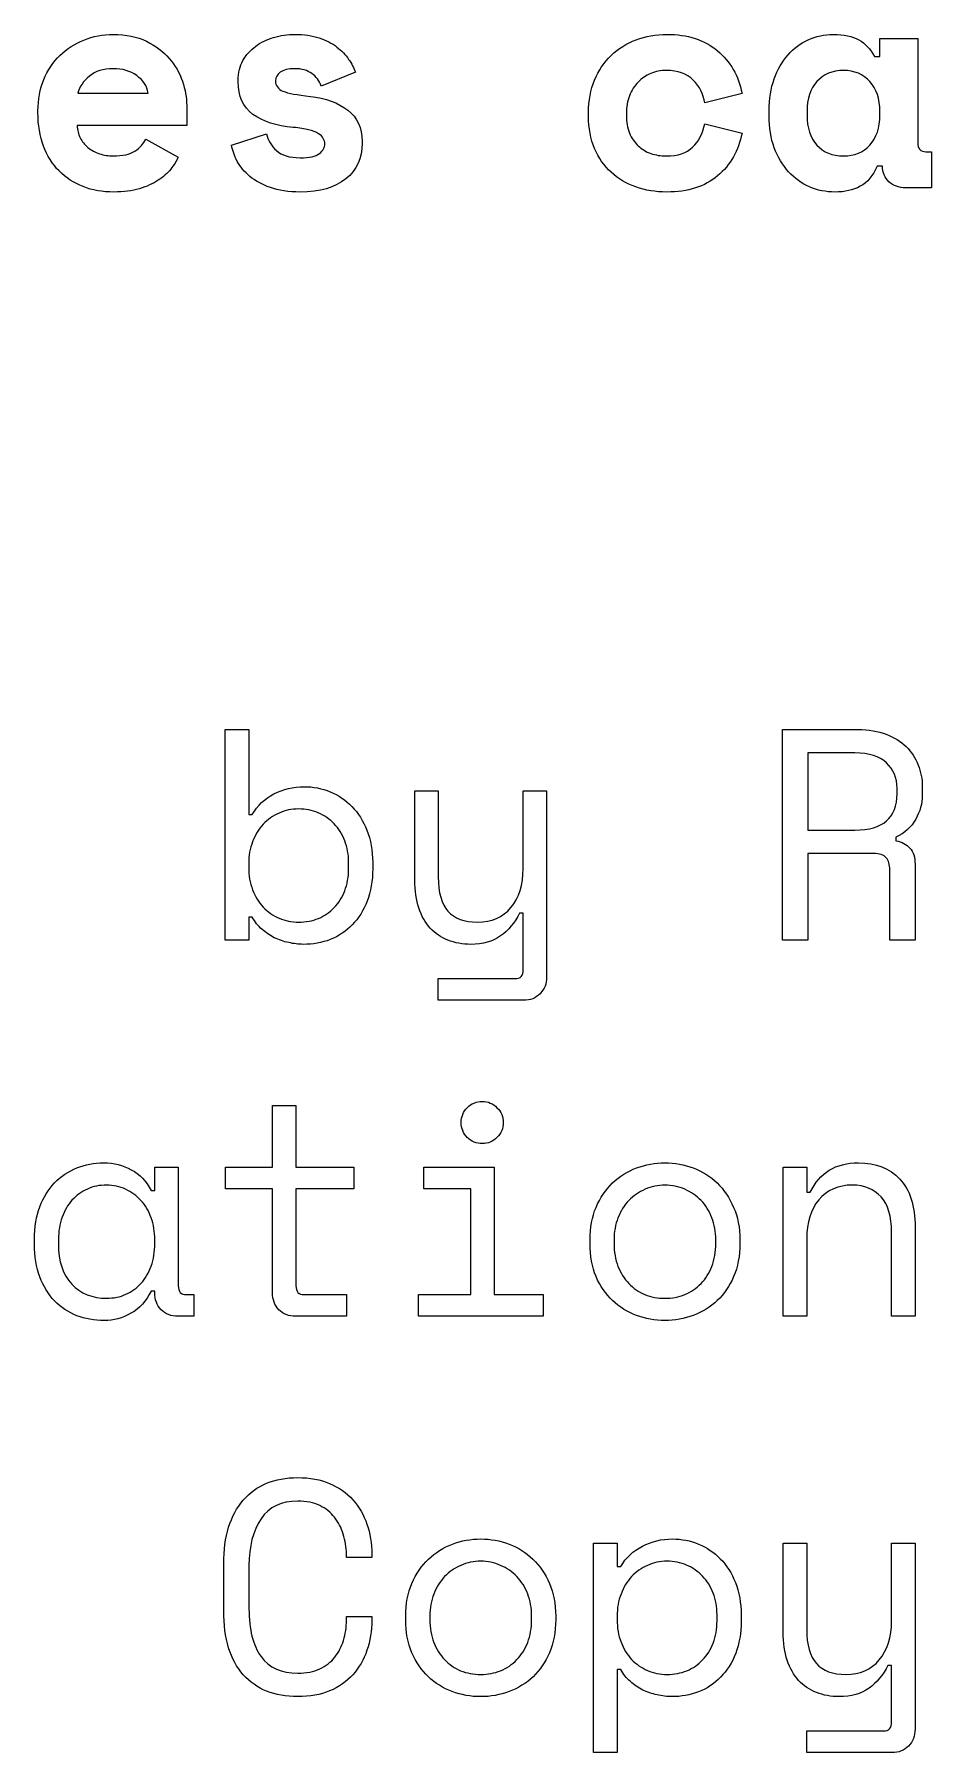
# Model space of a CAD drawing. Extents: x 0 to 841, y 0 to 662.
# Drawn here: x 102.25 to 114.87, y 635.63 to 659.8 of the extents above; entities that cross this region are included whole.
import ezdxf

# ---------------------------------------------------------------- set-up
doc = ezdxf.new("R2010")
doc.units = 0
doc.layers.get('0').update_dxf_attribs({"linetype": 'CONTINUOUS'})

msp = doc.modelspace()

# ---------------------------------------------------------------- linework, layer by layer
at = {"color": 7}
for points in [[(114.068163, 659.485037), (114.144363, 659.485037), (114.144363, 659.739037), (114.677763, 659.739037), (114.677763, 658.274304)], [(106.769906, 659.264904), (106.287306, 659.070171)], [(102.862543, 658.972804), (103.853143, 658.972804)], [(105.118906, 659.129438), (105.118906, 659.154838)], [(112.205499, 658.968571), (111.680566, 658.833104)], [(102.303743, 658.697638), (102.303743, 658.723038)], [(104.395009, 658.799238), (104.395009, 658.515604), (102.854076, 658.515604)], [(110.0465, 658.646838), (110.0465, 658.697638)], [(112.586496, 658.655304), (112.586496, 658.723038)], [(113.119896, 658.714571), (113.119896, 658.663771)], [(114.144363, 658.663771), (114.144363, 658.714571)], [(110.5799, 658.684938), (110.5799, 658.659538)], [(111.680566, 658.541004), (112.205499, 658.409771)], [(103.819276, 658.325104), (104.276476, 658.071105)], [(105.025773, 658.240438), (105.51684, 658.401304)], [(106.863039, 658.291238), (106.863039, 658.265838)], [(114.792063, 658.147304), (114.872496, 658.147304), (114.872496, 657.639305), (114.508429, 657.639305)], [(114.182463, 657.944105), (114.106263, 657.944105)], [(105.267073, 647.055974), (104.936873, 647.055974), (104.936873, 650.019307), (105.267073, 650.019307), (105.267073, 648.825507), (105.317873, 648.825507)], [(114.055463, 648.275174), (113.132596, 648.275174), (113.132596, 647.055974), (112.776996, 647.055974), (112.776996, 650.019307), (113.835329, 650.019307)], [(113.792996, 649.689107), (113.132596, 649.689107), (113.132596, 648.605374)], [(107.60387, 647.902641), (107.60387, 649.155707), (107.93407, 649.155707), (107.93407, 647.944974)], [(109.127869, 648.063507), (109.127869, 649.155707), (109.458069, 649.155707), (109.458069, 646.539508)], [(114.385663, 649.113374), (114.385663, 649.189574)], [(114.741263, 649.214974), (114.741263, 649.087974)], [(113.132596, 648.605374), (113.792996, 648.605374)], [(114.368729, 648.503774), (114.368729, 648.452974)], [(105.267073, 648.13124), (105.267073, 648.080441)], [(106.672539, 648.063507), (106.672539, 648.148174)], [(107.011206, 648.148174), (107.011206, 648.063507)], [(114.639663, 648.122774), (114.639663, 647.055974)], [(114.639663, 647.055974), (114.284063, 647.055974), (114.284063, 648.046574)], [(105.317873, 647.377707), (105.267073, 647.377707), (105.267073, 647.055974)], [(109.127869, 647.436974), (109.077069, 647.436974)], [(109.127869, 646.641108), (109.127869, 647.436974)], [(109.132103, 646.209308), (107.93407, 646.209308), (107.93407, 646.514108), (109.013569, 646.514108)], [(104.941106, 643.864042), (105.601506, 643.864042), (105.601506, 644.727641), (105.931706, 644.727641), (105.931706, 643.864042), (106.744506, 643.864042), (106.744506, 643.559242), (105.931706, 643.559242), (105.931706, 642.196109)], [(103.895476, 643.533842), (103.946276, 643.533842), (103.946276, 643.864042), (104.276476, 643.864042), (104.276476, 642.196109)], [(105.601506, 642.094509), (105.601506, 643.559242), (104.941106, 643.559242), (104.941106, 643.864042)], [(113.115663, 641.764309), (112.785463, 641.764309), (112.785463, 643.864042), (113.115663, 643.864042), (113.115663, 643.508442), (113.166463, 643.508442)], [(114.639663, 643.017375), (114.639663, 641.764309), (114.309463, 641.764309), (114.309463, 642.949642)], [(102.252943, 642.780309), (102.252943, 642.848042)], [(102.59161, 642.848042), (102.59161, 642.780309)], [(103.946276, 642.788775), (103.946276, 642.839575)], [(110.067666, 642.788775), (110.067666, 642.839575)], [(110.406333, 642.839575), (110.406333, 642.788775)], [(111.837199, 642.788775), (111.837199, 642.839575)], [(112.175866, 642.839575), (112.175866, 642.788775)], [(113.115663, 642.856509), (113.115663, 641.764309)], [(103.946276, 642.119909), (103.895476, 642.119909)], [(103.946276, 642.094509), (103.946276, 642.119909)], [(104.390776, 642.069109), (104.496609, 642.069109), (104.496609, 641.764309), (104.272243, 641.764309)], [(106.046006, 642.069109), (106.642906, 642.069109), (106.642906, 641.764309), (105.927473, 641.764309)], [(106.998506, 638.419976), (106.998506, 638.369176), (106.642906, 638.369176), (106.642906, 638.419976)], [(110.448666, 635.625977), (110.118466, 635.625977), (110.118466, 638.572376), (110.448666, 638.572376), (110.448666, 638.242176), (110.499466, 638.242176)], [(112.785463, 637.31931), (112.785463, 638.572376), (113.115663, 638.572376), (113.115663, 637.361643)], [(114.309463, 637.480177), (114.309463, 638.572376), (114.639663, 638.572376), (114.639663, 635.956177)], [(104.915706, 637.62411), (104.915706, 638.28451)], [(105.271306, 638.25911), (105.271306, 637.64951)], [(106.642906, 637.488643), (106.642906, 637.539443), (106.998506, 637.539443), (106.998506, 637.488643)], [(107.47687, 637.49711), (107.47687, 637.54791)], [(107.815536, 637.54791), (107.815536, 637.49711)], [(109.246403, 637.49711), (109.246403, 637.54791)], [(109.585069, 637.54791), (109.585069, 637.49711)], [(110.448666, 637.54791), (110.448666, 637.49711)], [(111.854133, 637.480177), (111.854133, 637.564843)], [(112.192799, 637.564843), (112.192799, 637.480177)], [(110.499466, 636.794377), (110.448666, 636.794377), (110.448666, 635.625977)], [(114.309463, 636.853644), (114.258663, 636.853644)], [(114.309463, 636.057777), (114.309463, 636.853644)], [(114.313696, 635.625977), (113.115663, 635.625977), (113.115663, 635.930777), (114.195163, 635.930777)]]:
    msp.add_lwpolyline(points, dxfattribs=at)
for points in [[(103.357843, 659.315704)], [(105.64384, 659.146371)], [(113.63213, 658.088038)], [(105.969806, 647.309974)], [(108.255803, 644.490575)], [(107.65467, 642.069109), (108.39127, 642.069109), (108.39127, 643.559242), (107.73087, 643.559242), (107.73087, 643.864042), (108.721469, 643.864042), (108.721469, 642.069109), (109.407269, 642.069109), (109.407269, 641.764309), (107.65467, 641.764309)], [(103.268943, 642.018309)], [(111.121766, 642.018309)], [(105.957106, 636.743577)], [(108.53097, 636.726644)], [(111.1514, 636.726644)]]:
    msp.add_lwpolyline(points, close=True, dxfattribs=at)
for points in [[(102.612776, 659.501971), (102.708732, 659.595104), (102.82021, 659.667071), (102.94721, 659.717871)], [(102.94721, 659.717871), (103.077032, 659.771493), (103.215321, 659.798304), (103.362076, 659.798304)], [(103.362076, 659.798304), (103.542698, 659.798304), (103.697921, 659.765848), (103.827743, 659.700937)], [(103.827743, 659.700937), (103.957565, 659.638849), (104.064809, 659.558415), (104.149476, 659.459637)], [(105.36444, 659.628971), (105.437817, 659.685415), (105.522484, 659.727749), (105.61844, 659.755971)], [(105.61844, 659.755971), (105.714395, 659.784193), (105.813173, 659.798304), (105.914773, 659.798304)], [(105.914773, 659.798304), (106.047417, 659.798304), (106.161717, 659.781371), (106.257673, 659.747504)], [(106.257673, 659.747504), (106.356451, 659.71646), (106.439706, 659.674126), (106.507439, 659.620504)], [(110.364, 659.501971), (110.4656, 659.597926), (110.582722, 659.671304), (110.715366, 659.722104)], [(110.715366, 659.722104), (110.850833, 659.772904), (110.994766, 659.798304), (111.147166, 659.798304)], [(111.147166, 659.798304), (111.440677, 659.798304), (111.677744, 659.722104), (111.858366, 659.569704)], [(112.853196, 659.510437), (112.935041, 659.603571), (113.029585, 659.674126), (113.13683, 659.722104)], [(113.13683, 659.722104), (113.246896, 659.772904), (113.364019, 659.798304), (113.488196, 659.798304)], [(113.488196, 659.798304), (113.637774, 659.798304), (113.757718, 659.772904), (113.848029, 659.722104)], [(113.848029, 659.722104), (113.941163, 659.671304), (114.014541, 659.592282), (114.068163, 659.485037)], [(102.384176, 659.163304), (102.440621, 659.295949), (102.516821, 659.408837), (102.612776, 659.501971)], [(104.149476, 659.459637), (104.234143, 659.363682), (104.296232, 659.256438), (104.335743, 659.137904)], [(105.118906, 659.154838), (105.118906, 659.25926), (105.141484, 659.350982), (105.18664, 659.430004)], [(105.18664, 659.430004), (105.231795, 659.509026), (105.291062, 659.575349), (105.36444, 659.628971)], [(106.507439, 659.620504), (106.575173, 659.569704), (106.630206, 659.511849), (106.672539, 659.446937)], [(106.672539, 659.446937), (106.714873, 659.384849), (106.747328, 659.324171), (106.769906, 659.264904)], [(110.131166, 659.154838), (110.187611, 659.290304), (110.265222, 659.406015), (110.364, 659.501971)], [(111.858366, 659.569704), (112.04181, 659.417304), (112.157521, 659.216926), (112.205499, 658.968571)], [(112.658463, 659.171771), (112.706441, 659.304415), (112.771352, 659.417304), (112.853196, 659.510437)], [(103.027643, 659.209871), (102.942976, 659.142138), (102.887943, 659.063115), (102.862543, 658.972804)], [(103.357843, 659.315704), (103.222376, 659.315704), (103.11231, 659.280426), (103.027643, 659.209871)], [(103.692276, 659.218338), (103.604787, 659.283249), (103.49331, 659.315704), (103.357843, 659.315704)], [(103.853143, 658.972804), (103.836209, 659.071582), (103.782587, 659.153426), (103.692276, 659.218338)], [(105.711573, 659.264904), (105.666417, 659.23386), (105.64384, 659.194349), (105.64384, 659.146371)], [(105.914773, 659.315704), (105.824462, 659.315704), (105.756728, 659.298771), (105.711573, 659.264904)], [(106.156073, 659.247971), (106.093984, 659.293126), (106.013551, 659.315704), (105.914773, 659.315704)], [(106.287306, 659.070171), (106.261906, 659.146371), (106.218162, 659.205638), (106.156073, 659.247971)], [(110.9228, 659.247971), (110.855066, 659.219749), (110.7958, 659.178826), (110.745, 659.125204)], [(111.1387, 659.290304), (111.0625, 659.290304), (110.990533, 659.276193), (110.9228, 659.247971)], [(111.519699, 659.154838), (111.429388, 659.245149), (111.302388, 659.290304), (111.1387, 659.290304)], [(113.63213, 659.290304), (113.476907, 659.290304), (113.35273, 659.238093), (113.259596, 659.133671)], [(114.004663, 659.133671), (113.911529, 659.238093), (113.787352, 659.290304), (113.63213, 659.290304)], [(102.303743, 658.723038), (102.303743, 658.883904), (102.330554, 659.03066), (102.384176, 659.163304)], [(104.335743, 659.137904), (104.375254, 659.022193), (104.395009, 658.909304), (104.395009, 658.799238)], [(105.32634, 658.672238), (105.188051, 658.77666), (105.118906, 658.92906), (105.118906, 659.129438)], [(105.64384, 659.146371), (105.64384, 659.078638), (105.679117, 659.029249), (105.749673, 658.998204)], [(105.749673, 658.998204), (105.820228, 658.969982), (105.94864, 658.945993), (106.134906, 658.926238)], [(110.0465, 658.697638), (110.0465, 658.866971), (110.074722, 659.019371), (110.131166, 659.154838)], [(110.745, 659.125204), (110.6942, 659.074404), (110.653277, 659.010904), (110.622233, 658.934704)], [(111.680566, 658.833104), (111.663633, 658.957282), (111.610011, 659.064526), (111.519699, 659.154838)], [(112.586496, 658.723038), (112.586496, 658.889549), (112.610485, 659.039126), (112.658463, 659.171771)], [(113.259596, 659.133671), (113.166463, 659.032071), (113.119896, 658.892371), (113.119896, 658.714571)], [(114.144363, 658.714571), (114.144363, 658.892371), (114.097796, 659.032071), (114.004663, 659.133671)], [(102.379943, 658.227738), (102.329143, 658.366027), (102.303743, 658.52266), (102.303743, 658.697638)], [(106.134906, 658.926238), (106.349395, 658.90366), (106.524373, 658.838749), (106.659839, 658.731504)], [(106.659839, 658.731504), (106.795306, 658.627082), (106.863039, 658.480327), (106.863039, 658.291238)], [(110.622233, 658.934704), (110.594011, 658.861327), (110.5799, 658.778071), (110.5799, 658.684938)], [(102.854076, 658.515604), (102.856899, 658.453516), (102.87101, 658.39566), (102.89641, 658.342038)], [(105.893606, 658.490204), (105.65654, 658.50996), (105.467451, 658.570638), (105.32634, 658.672238)], [(106.109506, 658.456338), (106.053062, 658.470449), (105.981095, 658.481738), (105.893606, 658.490204)], [(106.249206, 658.401304), (106.215339, 658.423882), (106.168773, 658.442227), (106.109506, 658.456338)], [(110.131166, 658.193871), (110.074722, 658.326516), (110.0465, 658.477504), (110.0465, 658.646838)], [(110.5799, 658.659538), (110.5799, 658.566404), (110.594011, 658.483149), (110.622233, 658.409771)], [(111.511233, 658.210804), (111.598722, 658.292649), (111.655166, 658.402716), (111.680566, 658.541004)], [(112.658463, 658.202338), (112.610485, 658.334982), (112.586496, 658.485971), (112.586496, 658.655304)], [(113.119896, 658.663771), (113.119896, 658.485971), (113.166463, 658.34486), (113.259596, 658.240438)], [(114.004663, 658.240438), (114.097796, 658.34486), (114.144363, 658.485971), (114.144363, 658.663771)], [(102.600076, 657.876371), (102.506943, 657.972327), (102.433565, 658.089449), (102.379943, 658.227738)], [(102.89641, 658.342038), (102.924632, 658.291238), (102.961321, 658.246082), (103.006476, 658.206571)], [(103.666876, 658.155771), (103.737432, 658.203749), (103.788232, 658.260193), (103.819276, 658.325104)], [(105.106206, 658.011838), (105.066695, 658.09086), (105.039884, 658.16706), (105.025773, 658.240438)], [(105.51684, 658.401304), (105.539417, 658.310993), (105.585984, 658.231971), (105.65654, 658.164238)], [(106.316939, 658.333571), (106.305651, 658.358971), (106.283073, 658.381549), (106.249206, 658.401304)], [(106.261906, 658.121904), (106.312706, 658.164238), (106.338106, 658.209393), (106.338106, 658.257371)], [(106.338106, 658.257371), (106.338106, 658.285593), (106.331051, 658.310993), (106.316939, 658.333571)], [(106.863039, 658.265838), (106.863039, 658.056993), (106.786839, 657.890482), (106.634439, 657.766305)], [(110.622233, 658.409771), (110.653277, 658.339216), (110.6942, 658.279949), (110.745, 658.231971)], [(110.745, 658.231971), (110.7958, 658.183993), (110.855066, 658.147304), (110.9228, 658.121904)], [(112.205499, 658.409771), (112.157521, 658.161416), (112.043222, 657.961038), (111.862599, 657.808638)], [(113.259596, 658.240438), (113.35273, 658.138838), (113.476907, 658.088038), (113.63213, 658.088038)], [(113.63213, 658.088038), (113.787352, 658.088038), (113.911529, 658.138838), (114.004663, 658.240438)], [(114.677763, 658.274304), (114.677763, 658.189638), (114.715863, 658.147304), (114.792063, 658.147304)], [(103.006476, 658.206571), (103.054454, 658.169882), (103.108076, 658.140249), (103.167343, 658.117671)], [(103.167343, 658.117671), (103.229432, 658.097916), (103.294343, 658.088038), (103.362076, 658.088038)], [(103.362076, 658.088038), (103.494721, 658.088038), (103.596321, 658.110616), (103.666876, 658.155771)], [(104.276476, 658.071105), (104.251076, 658.017482), (104.215798, 657.961038), (104.170643, 657.901771)], [(105.284006, 657.800171), (105.207806, 657.865082), (105.14854, 657.935638), (105.106206, 658.011838)], [(105.65654, 658.164238), (105.729917, 658.096504), (105.841395, 658.062638), (105.990973, 658.062638)], [(105.990973, 658.062638), (106.123617, 658.062638), (106.213928, 658.082393), (106.261906, 658.121904)], [(110.364, 657.859438), (110.265222, 657.949749), (110.187611, 658.061227), (110.131166, 658.193871)], [(110.9228, 658.121904), (110.990533, 658.099327), (111.0625, 658.088038), (111.1387, 658.088038)], [(111.1387, 658.088038), (111.302388, 658.088038), (111.426566, 658.12896), (111.511233, 658.210804)], [(112.861663, 657.863671), (112.776996, 657.956805), (112.709263, 658.069693), (112.658463, 658.202338)], [(102.938743, 657.656238), (102.808921, 657.707038), (102.696032, 657.780416), (102.600076, 657.876371)], [(103.992843, 657.745138), (103.922287, 657.69716), (103.834798, 657.657649), (103.730376, 657.626605)], [(104.170643, 657.901771), (104.125487, 657.845327), (104.06622, 657.793116), (103.992843, 657.745138)], [(105.571873, 657.643538), (105.456162, 657.685871), (105.360206, 657.738082), (105.284006, 657.800171)], [(106.634439, 657.766305), (106.482039, 657.642127), (106.267551, 657.580038), (105.990973, 657.580038)], [(110.711133, 657.652005), (110.578489, 657.699982), (110.462777, 657.769127), (110.364, 657.859438)], [(111.862599, 657.808638), (111.684799, 657.656238), (111.446322, 657.580038), (111.147166, 657.580038)], [(113.153763, 657.652005), (113.043696, 657.699982), (112.94633, 657.770538), (112.861663, 657.863671)], [(114.106263, 657.944105), (114.049818, 657.81146), (113.970796, 657.716916), (113.869196, 657.660471)], [(114.271363, 657.723971), (114.212096, 657.780416), (114.182463, 657.853793), (114.182463, 657.944105)], [(103.370543, 657.580038), (103.212498, 657.580038), (103.068565, 657.605438), (102.938743, 657.656238)], [(103.730376, 657.626605), (103.628776, 657.59556), (103.508832, 657.580038), (103.370543, 657.580038)], [(105.990973, 657.580038), (105.827284, 657.580038), (105.687584, 657.601205), (105.571873, 657.643538)], [(111.147166, 657.580038), (110.991944, 657.580038), (110.8466, 657.604027), (110.711133, 657.652005)], [(113.513596, 657.580038), (113.386596, 657.580038), (113.266652, 657.604027), (113.153763, 657.652005)], [(113.869196, 657.660471), (113.767596, 657.606849), (113.649063, 657.580038), (113.513596, 657.580038)], [(114.508429, 657.639305), (114.412474, 657.639305), (114.333452, 657.667527), (114.271363, 657.723971)], [(113.835329, 650.019307), (113.987729, 650.019307), (114.120374, 649.996729), (114.233263, 649.951573)], [(114.233263, 649.951573), (114.346152, 649.90924), (114.439285, 649.851384), (114.512663, 649.778007)], [(114.512663, 649.778007), (114.588863, 649.704629), (114.645307, 649.618551), (114.681996, 649.519773)], [(114.237496, 649.549407), (114.141541, 649.64254), (113.993374, 649.689107), (113.792996, 649.689107)], [(114.385663, 649.189574), (114.385663, 649.339151), (114.336274, 649.459096), (114.237496, 649.549407)], [(114.681996, 649.519773), (114.721507, 649.423818), (114.741263, 649.322218), (114.741263, 649.214974)], [(105.317873, 648.825507), (105.391251, 648.952507), (105.492851, 649.048462), (105.622673, 649.113374)], [(105.622673, 649.113374), (105.752495, 649.181107), (105.893606, 649.214974), (106.046006, 649.214974)], [(106.046006, 649.214974), (106.175828, 649.214974), (106.298595, 649.190985), (106.414306, 649.143007)], [(106.414306, 649.143007), (106.530017, 649.095029), (106.631617, 649.025885), (106.719106, 648.935574)], [(114.237496, 648.732374), (114.336274, 648.819863), (114.385663, 648.946862), (114.385663, 649.113374)], [(114.741263, 649.087974), (114.741263, 648.977907), (114.710218, 648.86784), (114.648129, 648.757774)], [(105.69464, 648.84244), (105.609973, 648.805751), (105.535184, 648.75354), (105.470273, 648.685807)], [(105.969806, 648.901707), (105.871028, 648.901707), (105.779306, 648.881951), (105.69464, 648.84244)], [(106.244973, 648.846674), (106.160306, 648.883363), (106.068584, 648.901707), (105.969806, 648.901707)], [(106.469339, 648.69004), (106.407251, 648.757774), (106.332462, 648.809985), (106.244973, 648.846674)], [(106.719106, 648.935574), (106.809417, 648.845263), (106.879973, 648.733785), (106.930773, 648.60114)], [(105.470273, 648.685807), (105.408184, 648.618074), (105.358795, 648.536229), (105.322106, 648.440274)], [(106.617506, 648.452974), (106.583639, 648.546107), (106.53425, 648.625129), (106.469339, 648.69004)], [(106.930773, 648.60114), (106.984395, 648.468496), (107.011206, 648.317507), (107.011206, 648.148174)], [(113.792996, 648.605374), (113.993374, 648.605374), (114.141541, 648.647707), (114.237496, 648.732374)], [(114.648129, 648.757774), (114.588863, 648.647707), (114.495729, 648.56304), (114.368729, 648.503774)], [(105.322106, 648.440274), (105.285417, 648.34714), (105.267073, 648.244129), (105.267073, 648.13124)], [(106.672539, 648.148174), (106.672539, 648.261063), (106.654195, 648.362663), (106.617506, 648.452974)], [(114.368729, 648.452974), (114.453396, 648.438863), (114.519718, 648.404996), (114.567696, 648.351374)], [(114.567696, 648.351374), (114.615674, 648.297752), (114.639663, 648.221552), (114.639663, 648.122774)], [(105.267073, 648.080441), (105.267073, 647.964729), (105.285417, 647.858896), (105.322106, 647.762941)], [(106.617506, 647.750241), (106.654195, 647.843374), (106.672539, 647.947796), (106.672539, 648.063507)], [(107.011206, 648.063507), (107.011206, 647.891352), (106.985806, 647.738952), (106.935006, 647.606307)], [(108.954303, 647.513174), (109.070014, 647.651463), (109.127869, 647.834907), (109.127869, 648.063507)], [(114.233263, 648.215907), (114.199396, 648.255418), (114.140129, 648.275174), (114.055463, 648.275174)], [(114.284063, 648.046574), (114.284063, 648.119952), (114.267129, 648.176396), (114.233263, 648.215907)], [(107.658903, 647.508941), (107.622214, 647.62183), (107.60387, 647.753063), (107.60387, 647.902641)], [(107.93407, 647.944974), (107.93407, 647.724841), (107.979225, 647.563974), (108.069536, 647.462374)], [(105.322106, 647.762941), (105.358795, 647.669807), (105.408184, 647.589374), (105.470273, 647.521641)], [(106.469339, 647.513174), (106.53425, 647.578085), (106.583639, 647.657107), (106.617506, 647.750241)], [(106.935006, 647.606307), (106.884206, 647.473663), (106.81365, 647.362185), (106.723339, 647.271874)], [(105.45334, 647.208374), (105.399717, 647.256352), (105.354562, 647.312796), (105.317873, 647.377707)], [(105.470273, 647.521641), (105.535184, 647.453907), (105.609973, 647.401696), (105.69464, 647.365007)], [(105.69464, 647.365007), (105.779306, 647.328318), (105.871028, 647.309974), (105.969806, 647.309974)], [(105.969806, 647.309974), (106.071406, 647.309974), (106.164539, 647.326907), (106.249206, 647.360774)], [(106.249206, 647.360774), (106.333873, 647.397463), (106.407251, 647.448263), (106.469339, 647.513174)], [(107.81977, 647.225307), (107.752036, 647.301507), (107.698414, 647.396052), (107.658903, 647.508941)], [(108.069536, 647.462374), (108.159847, 647.360774), (108.298136, 647.309974), (108.484403, 647.309974)], [(108.484403, 647.309974), (108.684781, 647.309974), (108.841414, 647.377707), (108.954303, 647.513174)], [(109.077069, 647.436974), (109.009336, 647.301507), (108.920436, 647.194263), (108.810369, 647.115241)], [(105.626906, 647.089841), (105.564817, 647.123707), (105.506962, 647.163219), (105.45334, 647.208374)], [(106.723339, 647.271874), (106.63585, 647.181563), (106.532839, 647.112419), (106.414306, 647.064441)], [(108.069536, 647.055974), (107.973581, 647.092663), (107.890325, 647.149107), (107.81977, 647.225307)], [(108.810369, 647.115241), (108.700303, 647.036219), (108.560603, 646.996707), (108.39127, 646.996707)], [(105.830106, 647.022107), (105.759551, 647.036219), (105.691817, 647.058796), (105.626906, 647.089841)], [(106.03754, 646.996707), (105.969806, 646.996707), (105.900662, 647.005174), (105.830106, 647.022107)], [(106.414306, 647.064441), (106.295773, 647.019285), (106.170184, 646.996707), (106.03754, 646.996707)], [(108.39127, 646.996707), (108.275558, 646.996707), (108.168314, 647.016463), (108.069536, 647.055974)], [(109.013569, 646.514108), (109.089769, 646.514108), (109.127869, 646.556441), (109.127869, 646.641108)], [(109.458069, 646.539508), (109.458069, 646.443552), (109.427025, 646.36453), (109.364936, 646.302441)], [(109.364936, 646.302441), (109.305669, 646.240352), (109.228058, 646.209308), (109.132103, 646.209308)], [(108.255803, 644.490575), (108.255803, 644.572419), (108.284025, 644.641564), (108.34047, 644.698008)], [(108.34047, 644.698008), (108.399736, 644.757275), (108.470292, 644.786908), (108.552136, 644.786908)], [(108.552136, 644.786908), (108.633981, 644.786908), (108.703125, 644.757275), (108.759569, 644.698008)], [(108.759569, 644.698008), (108.818836, 644.641564), (108.848469, 644.572419), (108.848469, 644.490575)], [(108.34047, 644.278908), (108.284025, 644.338175), (108.255803, 644.40873), (108.255803, 644.490575)], [(108.848469, 644.490575), (108.848469, 644.40873), (108.818836, 644.338175), (108.759569, 644.278908)], [(108.552136, 644.194242), (108.470292, 644.194242), (108.399736, 644.222464), (108.34047, 644.278908)], [(108.759569, 644.278908), (108.703125, 644.222464), (108.633981, 644.194242), (108.552136, 644.194242)], [(102.536576, 643.639675), (102.626888, 643.732808), (102.73131, 643.803364), (102.849843, 643.851342)], [(102.849843, 643.851342), (102.968376, 643.899319), (103.093965, 643.923308), (103.22661, 643.923308)], [(103.22661, 643.923308), (103.370543, 643.923308), (103.500365, 643.890853), (103.616076, 643.825942)], [(103.616076, 643.825942), (103.734609, 643.763853), (103.827743, 643.666486), (103.895476, 643.533842)], [(110.385166, 643.639675), (110.483944, 643.732808), (110.596833, 643.803364), (110.723833, 643.851342)], [(110.723833, 643.851342), (110.850833, 643.899319), (110.983477, 643.923308), (111.121766, 643.923308)], [(111.121766, 643.923308), (111.260055, 643.923308), (111.392699, 643.899319), (111.519699, 643.851342)], [(111.519699, 643.851342), (111.646699, 643.803364), (111.758177, 643.732808), (111.854133, 643.639675)], [(113.166463, 643.508442), (113.296285, 643.785019), (113.522063, 643.923308), (113.843796, 643.923308)], [(113.843796, 643.923308), (114.086507, 643.923308), (114.279829, 643.847108), (114.423763, 643.694708)], [(102.329143, 643.305242), (102.379943, 643.437886), (102.449088, 643.549364), (102.536576, 643.639675)], [(102.99801, 643.555008), (102.916165, 643.51832), (102.844199, 643.466108), (102.78211, 643.398375)], [(103.268943, 643.610042), (103.170165, 643.610042), (103.079854, 643.591697), (102.99801, 643.555008)], [(103.535643, 643.550775), (103.453798, 643.590286), (103.364898, 643.610042), (103.268943, 643.610042)], [(103.751543, 643.394142), (103.692276, 643.461875), (103.620309, 643.514086), (103.535643, 643.550775)], [(110.152333, 643.296775), (110.2116, 643.432242), (110.289211, 643.546542), (110.385166, 643.639675)], [(110.842366, 643.550775), (110.754877, 643.514086), (110.678677, 643.461875), (110.613766, 643.394142)], [(111.121766, 643.610042), (111.022988, 643.610042), (110.929855, 643.590286), (110.842366, 643.550775)], [(111.401166, 643.550775), (111.313677, 643.590286), (111.220544, 643.610042), (111.121766, 643.610042)], [(111.629766, 643.394142), (111.564855, 643.461875), (111.488655, 643.514086), (111.401166, 643.550775)], [(111.854133, 643.639675), (111.95291, 643.546542), (112.030522, 643.432242), (112.086966, 643.296775)], [(113.75913, 643.610042), (113.558752, 643.610042), (113.400707, 643.540897), (113.284996, 643.402608)], [(114.161296, 643.444942), (114.062518, 643.555008), (113.928463, 643.610042), (113.75913, 643.610042)], [(114.423763, 643.694708), (114.567696, 643.545131), (114.639663, 643.319353), (114.639663, 643.017375)], [(102.252943, 642.848042), (102.252943, 643.020197), (102.278343, 643.172597), (102.329143, 643.305242)], [(102.78211, 643.398375), (102.722843, 643.333464), (102.676276, 643.253031), (102.64241, 643.157075)], [(103.895476, 643.148608), (103.861609, 643.244564), (103.813632, 643.326408), (103.751543, 643.394142)], [(110.067666, 642.839575), (110.067666, 643.011731), (110.095889, 643.164131), (110.152333, 643.296775)], [(110.613766, 643.394142), (110.548855, 643.326408), (110.498055, 643.244564), (110.461366, 643.148608)], [(111.782166, 643.148608), (111.745477, 643.244564), (111.694677, 643.326408), (111.629766, 643.394142)], [(112.086966, 643.296775), (112.146233, 643.164131), (112.175866, 643.011731), (112.175866, 642.839575)], [(113.284996, 643.402608), (113.172107, 643.267142), (113.115663, 643.085109), (113.115663, 642.856509)], [(114.309463, 642.949642), (114.309463, 643.169775), (114.260074, 643.334875), (114.161296, 643.444942)], [(102.64241, 643.157075), (102.608543, 643.063942), (102.59161, 642.960931), (102.59161, 642.848042)], [(103.946276, 642.839575), (103.946276, 642.952464), (103.929343, 643.055475), (103.895476, 643.148608)], [(110.461366, 643.148608), (110.424677, 643.055475), (110.406333, 642.952464), (110.406333, 642.839575)], [(111.837199, 642.839575), (111.837199, 642.952464), (111.818855, 643.055475), (111.782166, 643.148608)], [(102.329143, 642.318875), (102.278343, 642.45152), (102.252943, 642.605331), (102.252943, 642.780309)], [(102.59161, 642.780309), (102.59161, 642.54042), (102.653699, 642.352742), (102.777876, 642.217275)], [(103.895476, 642.471275), (103.929343, 642.567231), (103.946276, 642.673064), (103.946276, 642.788775)], [(110.152333, 642.323109), (110.095889, 642.458575), (110.067666, 642.613798), (110.067666, 642.788775)], [(110.406333, 642.788775), (110.406333, 642.670242), (110.424677, 642.562998), (110.461366, 642.467042)], [(111.782166, 642.467042), (111.818855, 642.562998), (111.837199, 642.670242), (111.837199, 642.788775)], [(112.175866, 642.788775), (112.175866, 642.613798), (112.146233, 642.458575), (112.086966, 642.323109)], [(102.536576, 641.980209), (102.449088, 642.073342), (102.379943, 642.186231), (102.329143, 642.318875)], [(103.755776, 642.229975), (103.815043, 642.297709), (103.861609, 642.378142), (103.895476, 642.471275)], [(110.385166, 641.984442), (110.289211, 642.077575), (110.2116, 642.190464), (110.152333, 642.323109)], [(110.461366, 642.467042), (110.498055, 642.373909), (110.548855, 642.293475), (110.613766, 642.225742)], [(111.629766, 642.225742), (111.694677, 642.293475), (111.745477, 642.373909), (111.782166, 642.467042)], [(112.086966, 642.323109), (112.030522, 642.190464), (111.954322, 642.077575), (111.858366, 641.984442)], [(102.777876, 642.217275), (102.904876, 642.084631), (103.068565, 642.018309), (103.268943, 642.018309)], [(103.268943, 642.018309), (103.367721, 642.018309), (103.458032, 642.036653), (103.539876, 642.073342)], [(103.539876, 642.073342), (103.624543, 642.110031), (103.696509, 642.162242), (103.755776, 642.229975)], [(103.895476, 642.119909), (103.827743, 641.978798), (103.733198, 641.874375), (103.611843, 641.806642)], [(104.035176, 641.857442), (103.975909, 641.919531), (103.946276, 641.998553), (103.946276, 642.094509)], [(104.276476, 642.196109), (104.276476, 642.111442), (104.314576, 642.069109), (104.390776, 642.069109)], [(105.690406, 641.857442), (105.63114, 641.919531), (105.601506, 641.998553), (105.601506, 642.094509)], [(105.931706, 642.196109), (105.931706, 642.111442), (105.969806, 642.069109), (106.046006, 642.069109)], [(110.613766, 642.225742), (110.678677, 642.158009), (110.753466, 642.105798), (110.838133, 642.069109)], [(110.838133, 642.069109), (110.925622, 642.035242), (111.020166, 642.018309), (111.121766, 642.018309)], [(111.121766, 642.018309), (111.223366, 642.018309), (111.316499, 642.035242), (111.401166, 642.069109)], [(111.401166, 642.069109), (111.488655, 642.105798), (111.564855, 642.158009), (111.629766, 642.225742)], [(102.849843, 641.772776), (102.73131, 641.820753), (102.626888, 641.889898), (102.536576, 641.980209)], [(103.611843, 641.806642), (103.49331, 641.738909), (103.367721, 641.705042), (103.235076, 641.705042)], [(104.272243, 641.764309), (104.176287, 641.764309), (104.097265, 641.795353), (104.035176, 641.857442)], [(105.927473, 641.764309), (105.831517, 641.764309), (105.752495, 641.795353), (105.690406, 641.857442)], [(110.7196, 641.777009), (110.5926, 641.824987), (110.481122, 641.894131), (110.385166, 641.984442)], [(111.121766, 641.705042), (110.980655, 641.705042), (110.8466, 641.729031), (110.7196, 641.777009)], [(111.519699, 641.777009), (111.392699, 641.729031), (111.260055, 641.705042), (111.121766, 641.705042)], [(111.858366, 641.984442), (111.76241, 641.894131), (111.649522, 641.824987), (111.519699, 641.777009)], [(103.235076, 641.705042), (103.096787, 641.705042), (102.968376, 641.72762), (102.849843, 641.772776)], [(105.190873, 639.177743), (105.374317, 639.389409), (105.629729, 639.495243), (105.957106, 639.495243)], [(105.957106, 639.495243), (106.126439, 639.495243), (106.276017, 639.467021), (106.405839, 639.410576)], [(106.405839, 639.410576), (106.535662, 639.356954), (106.644317, 639.280754), (106.731806, 639.181976)], [(104.915706, 638.28451), (104.915706, 638.668332), (105.007429, 638.966076), (105.190873, 639.177743)], [(105.957106, 639.165043), (105.728506, 639.165043), (105.556351, 639.081787), (105.44064, 638.915276)], [(106.266139, 639.101543), (106.181473, 639.143876), (106.078462, 639.165043), (105.957106, 639.165043)], [(106.731806, 639.181976), (106.819295, 639.086021), (106.885617, 638.971721), (106.930773, 638.839076)], [(105.44064, 638.915276), (105.327751, 638.748765), (105.271306, 638.530043), (105.271306, 638.25911)], [(106.473573, 638.936443), (106.419951, 639.006998), (106.350806, 639.062032), (106.266139, 639.101543)], [(106.596339, 638.699376), (106.570939, 638.789687), (106.530017, 638.86871), (106.473573, 638.936443)], [(106.642906, 638.419976), (106.640084, 638.515932), (106.624562, 638.609065), (106.596339, 638.699376)], [(106.930773, 638.839076), (106.975928, 638.709254), (106.998506, 638.569554), (106.998506, 638.419976)], [(107.79437, 638.34801), (107.893147, 638.441143), (108.006036, 638.511699), (108.133036, 638.559676)], [(108.133036, 638.559676), (108.260036, 638.607654), (108.392681, 638.631643), (108.53097, 638.631643)], [(108.53097, 638.631643), (108.669258, 638.631643), (108.801903, 638.607654), (108.928903, 638.559676)], [(108.928903, 638.559676), (109.055903, 638.511699), (109.16738, 638.441143), (109.263336, 638.34801)], [(110.499466, 638.242176), (110.572844, 638.369176), (110.674444, 638.465132), (110.804266, 638.530043)], [(110.804266, 638.530043), (110.934088, 638.597776), (111.0752, 638.631643), (111.2276, 638.631643)], [(111.2276, 638.631643), (111.357422, 638.631643), (111.480188, 638.607654), (111.595899, 638.559676)], [(111.595899, 638.559676), (111.71161, 638.511699), (111.81321, 638.442554), (111.900699, 638.352243)], [(107.561536, 638.00511), (107.620803, 638.140576), (107.698414, 638.254876), (107.79437, 638.34801)], [(108.25157, 638.25911), (108.164081, 638.222421), (108.087881, 638.17021), (108.02297, 638.102477)], [(108.53097, 638.318376), (108.432192, 638.318376), (108.339058, 638.298621), (108.25157, 638.25911)], [(108.810369, 638.25911), (108.722881, 638.298621), (108.629747, 638.318376), (108.53097, 638.318376)], [(109.038969, 638.102477), (108.974058, 638.17021), (108.897858, 638.222421), (108.810369, 638.25911)], [(109.263336, 638.34801), (109.362114, 638.254876), (109.439725, 638.140576), (109.496169, 638.00511)], [(110.876233, 638.25911), (110.791566, 638.222421), (110.716777, 638.17021), (110.651866, 638.102477)], [(111.1514, 638.318376), (111.052622, 638.318376), (110.9609, 638.298621), (110.876233, 638.25911)], [(111.426566, 638.263343), (111.341899, 638.300032), (111.250177, 638.318376), (111.1514, 638.318376)], [(111.650933, 638.10671), (111.588844, 638.174443), (111.514055, 638.226654), (111.426566, 638.263343)], [(111.900699, 638.352243), (111.99101, 638.261932), (112.061566, 638.150454), (112.112366, 638.01781)], [(107.47687, 637.54791), (107.47687, 637.720065), (107.505092, 637.872465), (107.561536, 638.00511)], [(108.02297, 638.102477), (107.958059, 638.034743), (107.907259, 637.952899), (107.87057, 637.856943)], [(109.191369, 637.856943), (109.15468, 637.952899), (109.10388, 638.034743), (109.038969, 638.102477)], [(109.496169, 638.00511), (109.555436, 637.872465), (109.585069, 637.720065), (109.585069, 637.54791)], [(110.651866, 638.102477), (110.589777, 638.034743), (110.540389, 637.952899), (110.5037, 637.856943)], [(111.799099, 637.869643), (111.765233, 637.962777), (111.715844, 638.041799), (111.650933, 638.10671)], [(112.112366, 638.01781), (112.165988, 637.885165), (112.192799, 637.734177), (112.192799, 637.564843)], [(107.87057, 637.856943), (107.833881, 637.76381), (107.815536, 637.660799), (107.815536, 637.54791)], [(109.246403, 637.54791), (109.246403, 637.660799), (109.228058, 637.76381), (109.191369, 637.856943)], [(110.5037, 637.856943), (110.467011, 637.76381), (110.448666, 637.660799), (110.448666, 637.54791)], [(111.854133, 637.564843), (111.854133, 637.677732), (111.835788, 637.779332), (111.799099, 637.869643)], [(105.190873, 636.72241), (105.007429, 636.928432), (104.915706, 637.228999), (104.915706, 637.62411)], [(105.271306, 637.64951), (105.271306, 637.358821), (105.327751, 637.134455), (105.44064, 636.97641)], [(106.600573, 637.20501), (106.628795, 637.295321), (106.642906, 637.389866), (106.642906, 637.488643)], [(106.998506, 637.488643), (106.998506, 637.339066), (106.975928, 637.197955), (106.930773, 637.06531)], [(107.561536, 637.031443), (107.505092, 637.16691), (107.47687, 637.322132), (107.47687, 637.49711)], [(107.815536, 637.49711), (107.815536, 637.378577), (107.833881, 637.271332), (107.87057, 637.175377)], [(109.191369, 637.175377), (109.228058, 637.271332), (109.246403, 637.378577), (109.246403, 637.49711)], [(109.585069, 637.49711), (109.585069, 637.322132), (109.555436, 637.16691), (109.496169, 637.031443)], [(110.448666, 637.49711), (110.448666, 637.381399), (110.467011, 637.275566), (110.5037, 637.17961)], [(111.799099, 637.16691), (111.835788, 637.260043), (111.854133, 637.364466), (111.854133, 637.480177)], [(112.192799, 637.480177), (112.192799, 637.308021), (112.167399, 637.155621), (112.116599, 637.022977)], [(114.135896, 636.929843), (114.251607, 637.068132), (114.309463, 637.251577), (114.309463, 637.480177)], [(106.477806, 636.967943), (106.53425, 637.038499), (106.575173, 637.117521), (106.600573, 637.20501)], [(112.840496, 636.92561), (112.803808, 637.038499), (112.785463, 637.169732), (112.785463, 637.31931)], [(113.115663, 637.361643), (113.115663, 637.14151), (113.160819, 636.980643), (113.25113, 636.879043)], [(105.44064, 636.97641), (105.556351, 636.821188), (105.728506, 636.743577), (105.957106, 636.743577)], [(106.266139, 636.802844), (106.353628, 636.845177), (106.424184, 636.90021), (106.477806, 636.967943)], [(106.930773, 637.06531), (106.885617, 636.935488), (106.819295, 636.821188), (106.731806, 636.72241)], [(107.79437, 636.692777), (107.698414, 636.78591), (107.620803, 636.898799), (107.561536, 637.031443)], [(107.87057, 637.175377), (107.907259, 637.082243), (107.958059, 637.00181), (108.02297, 636.934077)], [(109.038969, 636.934077), (109.10388, 637.00181), (109.15468, 637.082243), (109.191369, 637.175377)], [(109.496169, 637.031443), (109.439725, 636.898799), (109.363525, 636.78591), (109.267569, 636.692777)], [(110.5037, 637.17961), (110.540389, 637.086477), (110.589777, 637.006043), (110.651866, 636.93831)], [(111.650933, 636.929843), (111.715844, 636.994755), (111.765233, 637.073777), (111.799099, 637.16691)], [(112.116599, 637.022977), (112.065799, 636.890332), (111.995244, 636.778855), (111.904933, 636.688544)], [(105.957106, 636.413377), (105.629729, 636.413377), (105.374317, 636.516388), (105.190873, 636.72241)], [(105.957106, 636.743577), (106.078462, 636.743577), (106.181473, 636.763332), (106.266139, 636.802844)], [(106.731806, 636.72241), (106.644317, 636.626455), (106.535662, 636.550255), (106.405839, 636.49381)], [(108.02297, 636.934077), (108.087881, 636.866344), (108.16267, 636.814132), (108.247336, 636.777444)], [(108.247336, 636.777444), (108.334825, 636.743577), (108.42937, 636.726644), (108.53097, 636.726644)], [(108.53097, 636.726644), (108.63257, 636.726644), (108.725703, 636.743577), (108.810369, 636.777444)], [(108.810369, 636.777444), (108.897858, 636.814132), (108.974058, 636.866344), (109.038969, 636.934077)], [(110.634933, 636.625044), (110.581311, 636.673021), (110.536155, 636.729466), (110.499466, 636.794377)], [(110.651866, 636.93831), (110.716777, 636.870577), (110.791566, 636.818366), (110.876233, 636.781677)], [(110.876233, 636.781677), (110.9609, 636.744988), (111.052622, 636.726644), (111.1514, 636.726644)], [(111.1514, 636.726644), (111.252999, 636.726644), (111.346133, 636.743577), (111.430799, 636.777444)], [(111.430799, 636.777444), (111.515466, 636.814132), (111.588844, 636.864932), (111.650933, 636.929843)], [(113.001363, 636.641977), (112.93363, 636.718177), (112.880008, 636.812721), (112.840496, 636.92561)], [(113.25113, 636.879043), (113.341441, 636.777444), (113.47973, 636.726644), (113.665996, 636.726644)], [(113.665996, 636.726644), (113.866374, 636.726644), (114.023007, 636.794377), (114.135896, 636.929843)], [(114.258663, 636.853644), (114.190929, 636.718177), (114.102029, 636.610932), (113.991963, 636.53191)], [(106.405839, 636.49381), (106.276017, 636.440188), (106.126439, 636.413377), (105.957106, 636.413377)], [(108.128803, 636.485344), (108.001803, 636.533321), (107.890325, 636.602466), (107.79437, 636.692777)], [(108.53097, 636.413377), (108.389858, 636.413377), (108.255803, 636.437366), (108.128803, 636.485344)], [(108.928903, 636.485344), (108.801903, 636.437366), (108.669258, 636.413377), (108.53097, 636.413377)], [(109.267569, 636.692777), (109.171614, 636.602466), (109.058725, 636.533321), (108.928903, 636.485344)], [(110.8085, 636.50651), (110.746411, 636.540377), (110.688555, 636.579888), (110.634933, 636.625044)], [(111.0117, 636.438777), (110.941144, 636.452888), (110.873411, 636.475466), (110.8085, 636.50651)], [(111.595899, 636.48111), (111.477366, 636.435955), (111.351777, 636.413377), (111.219133, 636.413377)], [(111.904933, 636.688544), (111.817444, 636.598232), (111.714433, 636.529088), (111.595899, 636.48111)], [(113.25113, 636.472644), (113.155174, 636.509332), (113.071919, 636.565777), (113.001363, 636.641977)], [(113.572863, 636.413377), (113.457152, 636.413377), (113.349907, 636.433133), (113.25113, 636.472644)], [(113.991963, 636.53191), (113.881896, 636.452888), (113.742196, 636.413377), (113.572863, 636.413377)], [(111.219133, 636.413377), (111.1514, 636.413377), (111.082255, 636.421844), (111.0117, 636.438777)], [(114.195163, 635.930777), (114.271363, 635.930777), (114.309463, 635.97311), (114.309463, 636.057777)], [(114.639663, 635.956177), (114.639663, 635.860222), (114.608618, 635.781199), (114.546529, 635.71911)], [(114.546529, 635.71911), (114.487263, 635.657022), (114.409652, 635.625977), (114.313696, 635.625977)]]:
    msp.add_open_spline(points, degree=3, dxfattribs=at)

doc.saveas('drawing.dxf')
